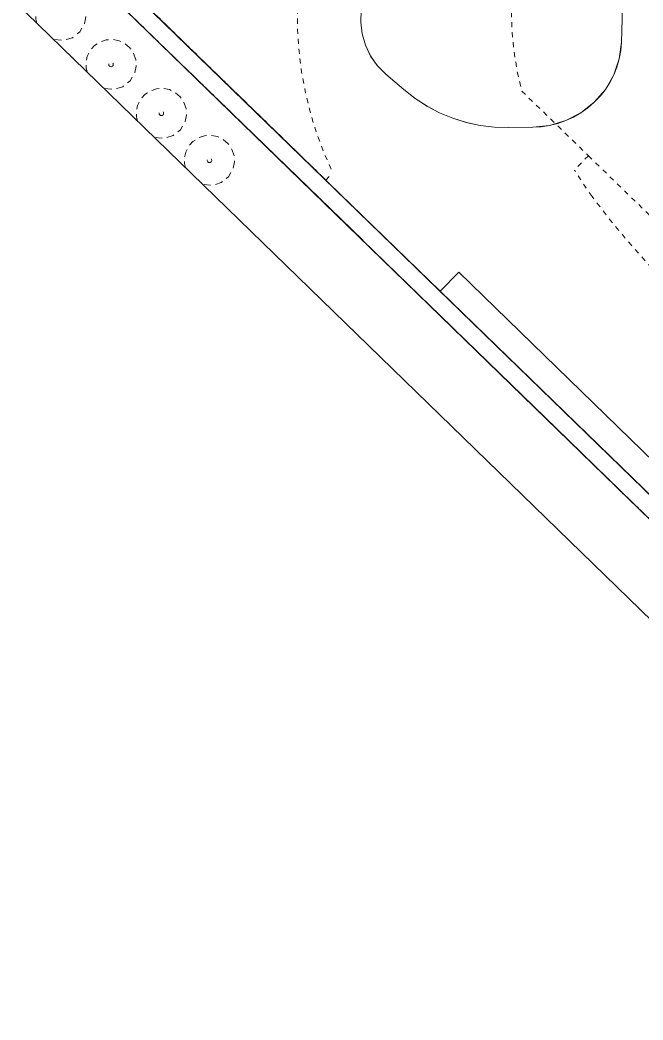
# Model space of a CAD drawing. Header units: metres. Extents: x 2683518.1 to 2683581.2, y 1249379.6 to 1249442.7.
# Drawn here: x 2683520.12 to 2683532.54, y 1249386.02 to 1249405.97 of the extents above; entities that cross this region are included whole.
import ezdxf
from ezdxf.xclip import XClip

# ---------------------------------------------------------------- set-up
doc = ezdxf.new("R2010")
doc.units = ezdxf.units.M
doc.header["$XCLIPFRAME"] = 2
doc.linetypes.add('MD-Strich 2_1mm', pattern=[0.003, 0.002, -0.001])
doc.linetypes.add('MD-Strich 3_1mm', pattern=[0.004, 0.003, -0.001])
for name, color, linetype in [('parzellen', 7, 'Continuous'), ('plangrafik', 7, 'Continuous'), ('plankopf', 7, 'Continuous'), ('situation', 7, 'Continuous'), ('umgebung', 7, 'Continuous')]:
    doc.layers.add(name, color=color, linetype=linetype)

# ---------------------------------------------------------------- blocks, each defined once
blk = doc.blocks.new('Zeichnung_1_2', base_point=(38.46, 166.2))
at = {"layer": 'parzellen', "color": 253, "linetype": 'MD-Strich 2_1mm', "lineweight": 13, "ltscale": 1000, "flags": 128}
blk.add_lwpolyline([(38.45, 186), (38.41, 802.94)], dxfattribs=at)
at = {"layer": 'parzellen', "color": 242, "linetype": 'MD-Strich 2_1mm', "lineweight": 13, "ltscale": 1000, "flags": 128}
blk.add_lwpolyline([(38.41, 802.94), (38.46, 166.2)], dxfattribs=at)
at = {"layer": 'situation', "color": 7, "linetype": 'Continuous', "lineweight": 5, "ltscale": 1000, "flags": 128}
blk.add_lwpolyline([(38.41, 802.94), (38.44, 445.4), (103.97, 445.4), (103.97, 231.16), (103.97, 227), (119.08, 227), (119.08, 233.4), (110.36, 233.4), (110.36, 445.4), (119.16, 445.4), (119.16, 450.37), (45.41, 450.37), (45.39, 792.92), (45.37, 792.94), (359.85, 686.09), (436.28, 650.95), (436.32, 651.05), (539.47, 603.51), (542.44, 609.95), (439.28, 657.49), (362.17, 692.94)], close=True, dxfattribs=at)
at = {"layer": 'situation', "color": 253, "linetype": 'Continuous', "lineweight": 13, "ltscale": 1000, "flags": 128}
for points in [[(45.39, 792.92), (45.43, 576.08), (56.02, 576.04), (56.03, 460.36), (113.03, 460.37), (145.99, 525.06), (154.89, 520.52), (186.78, 583.15), (195.69, 578.62)], [(177.4, 602.99), (167.05, 593.57), (164.45, 591.42), (161.65, 589.53), (158.68, 587.93), (155.57, 586.63), (152.34, 585.63), (149.04, 584.95), (145.68, 584.6), (142.31, 584.58), (138.93, 584.87), (135.59, 585.49), (132.33, 586.41), (129.16, 587.62), (126.12, 589.13), (123.24, 590.92), (120.53, 592.96), (118.03, 595.25), (111.27, 602.02), (107.44, 606.22), (104, 610.75), (100.98, 615.57), (98.41, 620.65), (96.31, 625.93), (94.69, 631.39), (93.58, 636.97), (92.97, 642.62), (92.38, 652.02), (92.47, 656.75), (93.35, 661.41), (94.98, 665.86), (97.32, 669.98), (100.31, 673.65), (103.87, 676.78)]]:
    blk.add_lwpolyline(points, dxfattribs=at)
blk.add_lwpolyline([(296.5, 663.56), (273.53, 673.14, -0.106933), (233.61, 700.94), (229.55, 705.3, 0.22574), (177.76, 725.82), (165.4, 725, 0.298504), (139.98, 705.79, -0.233915), (115.42, 682.09), (112.27, 681.09, 0.344004), (92.38, 652.02), (92.97, 642.62, 0.182479), (111.27, 602.02), (118.03, 595.25, 0.188311), (142.31, 584.58, 0.197688), (167.05, 593.57), (177.4, 602.99, -0.268956), (214.88, 611.12), (235.08, 604.6), (236.88, 604.03), (256.41, 597.96, 0.225162), (294.67, 603.42), (302.92, 608.88, -0.144828), (332.09, 617.81), (345.08, 643.31)], format="xyb", close=True, dxfattribs=at)
blk.add_lwpolyline([(56.02, 576.04), (45.43, 576.08), (45.48, 450.12), (119.16, 450.37), (154.9, 520.52), (145.99, 525.06), (113.03, 460.37), (56.03, 460.36)], close=True, dxfattribs=at)
blk.add_lwpolyline([(56.02, 576.04), (45.43, 576.08), (45.48, 450.12), (119.16, 450.37), (154.9, 520.52), (145.99, 525.06), (113.03, 460.37), (56.03, 460.36)], close=True, dxfattribs=at)
at = {"layer": 'umgebung', "color": 253, "linetype": 'Continuous', "lineweight": 13, "ltscale": 1000, "flags": 128}
blk.add_lwpolyline([(10, 412.57), (38.44, 412.45), (38.46, 504.62), (38.41, 802.94), (44.38, 800.91), (218.58, 741.73), (275.28, 831)], dxfattribs=at)
at = {"layer": 'umgebung', "color": 254, "linetype": 'MD-Strich 3_1mm', "lineweight": 13, "ltscale": 1000, "flags": 128}
for points in [[(10, 756.49, 0.399103), (23.09, 752.21, 1), (14.5, 770.28, 0.159188), (10, 766)], [(10, 728.49, 0.399103), (23.09, 724.21, 1), (14.5, 742.28, 0.159188), (10, 738)], [(10, 700.49, 0.399103), (23.09, 696.21, 1), (14.5, 714.28, 0.159188), (10, 710)], [(10, 673.53, 0.393608), (23, 669.42, 1), (14.41, 687.49, 0.154321), (10, 683.38)]]:
    blk.add_lwpolyline(points, format="xyb", dxfattribs=at)
at = {"layer": 'umgebung', "color": 254, "linetype": 'MD-Strich 3_1mm', "lineweight": 13, "ltscale": 1000}
for centre in [(18.8, 733.25), (18.8, 705.25), (18.7, 678.45)]:
    blk.add_circle(centre, 0.9, dxfattribs=at)
blk = doc.blocks.new('Zeichnung_2_1', base_point=(38.46, 166.2))
at = {"layer": 'parzellen', "color": 242, "linetype": 'MD-Strich 2_1mm', "lineweight": 13, "ltscale": 1000, "flags": 128}
blk.add_lwpolyline([(38.41, 802.94), (38.46, 166.2)], dxfattribs=at)
at = {"layer": 'plangrafik', "color": 7, "linetype": 'Continuous', "lineweight": 5, "ltscale": 1000}
for p, q in [((38.41, 802.94), (38.44, 612.41)), ((45.44, 639.71), (45.44, 793.16))]:
    blk.add_line(p, q, dxfattribs=at)
at = {"layer": 'plangrafik', "color": 7, "linetype": 'MD-Strich 2_1mm', "lineweight": 13, "ltscale": 1000, "flags": 128}
for points in [[(45.44, 639.71), (45.44, 793.16)], [(45.44, 639.71), (49.42, 639.71)], [(125.37, 608.44), (125.38, 571.41)], [(38.43, 589.41), (38.43, 489.05)], [(125.37, 571.41), (117.4, 571.41)], [(125.37, 571.41), (125.37, 464.5)]]:
    blk.add_lwpolyline(points, dxfattribs=at)
for points in [[(86.57, 695.5, 0.116801), (49.42, 639.71)], [(145.06, 633.37, 0.065631), (125.37, 608.44)], [(114.7, 559.02, -0.015583), (117.4, 571.41)], [(110.34, 510.02, -0.032764), (114.7, 559.02)]]:
    blk.add_lwpolyline(points, format="xyb", dxfattribs=at)
blk = doc.blocks.new('A$C6ceda5d4')
at = {"layer": 'plankopf', "color": 7, "linetype": 'Continuous', "lineweight": 5, "ltscale": 1000}
ref = blk.add_blockref('Zeichnung_1_2', (28.46, 156.2), dxfattribs=at)
XClip(ref).set_block_clipping_path([(10, 10), (974, 831)])
ref = blk.add_blockref('Zeichnung_2_1', (28.46, 156.2), dxfattribs=at)
XClip(ref).set_block_clipping_path([(10, 10), (974, 831)])

msp = doc.modelspace()

# ---------------------------------------------------------------- block references
at = {"xscale": 0.05, "yscale": 0.05, "zscale": 0.05, "rotation": 45.80415114898137}
msp.add_blockref('A$C6ceda5d4', (2683547.558, 1249379.555), dxfattribs=at)

doc.saveas('drawing.dxf')
